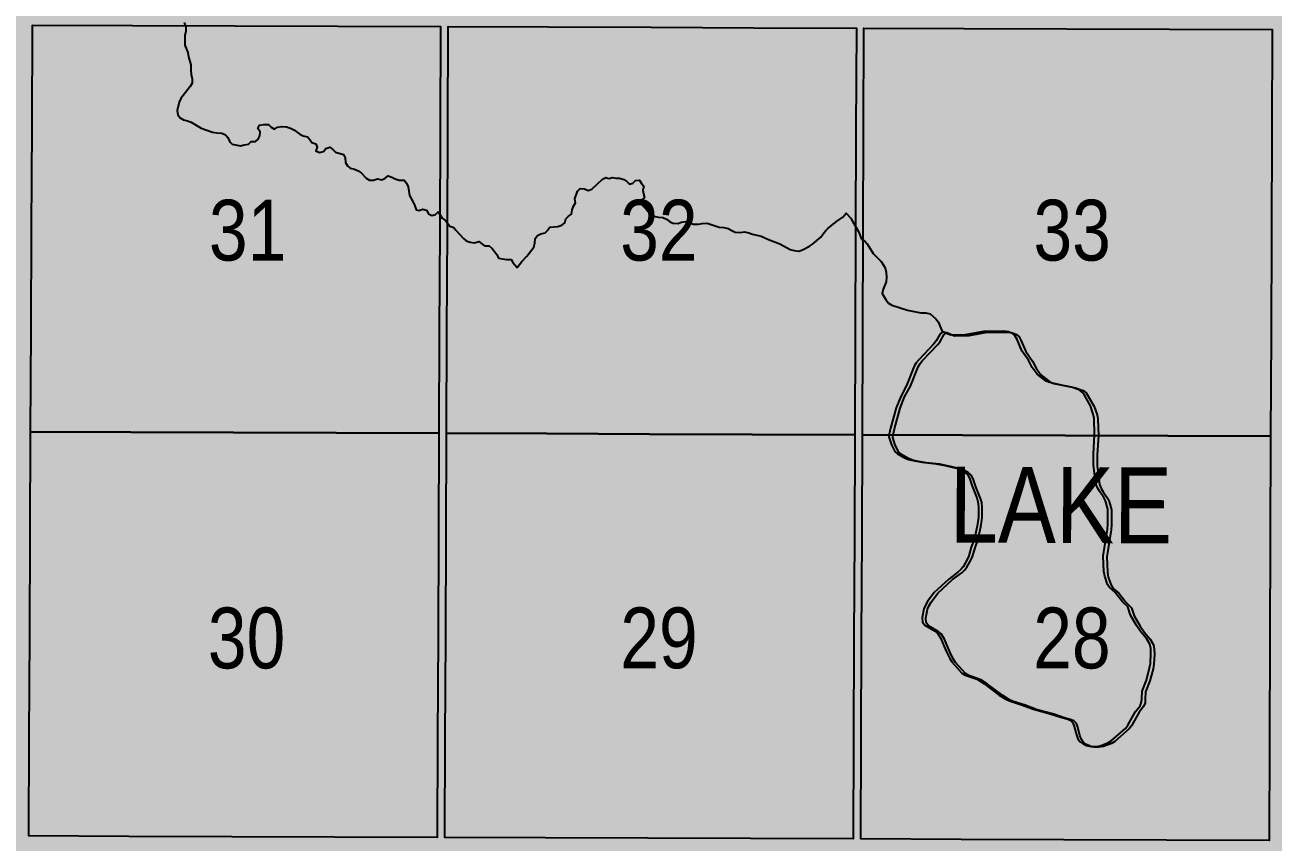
# Model space of a CAD drawing. Extents: x 403018 to 417191, y 6033193 to 6042673.
# Drawn here: x 414030.5 to 414194.9, y 6037160.1 to 6037267.7 of the extents above; entities that cross this region are included whole.
import ezdxf
from ezdxf.enums import TextEntityAlignment as Align

# ---------------------------------------------------------------- set-up
doc = ezdxf.new("R2010")
doc.units = 0
doc.header["$LTSCALE"] = 5
doc.linetypes.add('DASHED2', pattern=[9.525, 6.35, -3.175])
for name, color, linetype in [('Quarters', 8, 'Continuous'), ('RoadSeg', 57, 'DASHED2'), ('T-WATER', 160, 'Continuous'), ('T-WATER-H', 133, 'Continuous'), ('T-WATER-T', 170, 'Continuous')]:
    doc.layers.add(name, color=color, linetype=linetype)
doc.layers.add('ROUTE-MAP-BACKGROUND-H', color=7, linetype='Continuous', true_color=0xf0ebff)
doc.styles.add('120', font='ARIALN.TTF', dxfattribs={"height": 13})
doc.styles.add('TXT', font='ARIALN.TTF', dxfattribs={"height": 0.2})

msp = doc.modelspace()

# ---------------------------------------------------------------- hatches: boundary and pattern name
at = {"layer": 'ROUTE-MAP-BACKGROUND-H'}
h = msp.add_hatch(color=256, dxfattribs=at)
h.dxf.hatch_style = 1
h.paths.add_polyline_path([(412923.423, 6037807.465), (416092.9, 6037807.465), (416092.9, 6035965.758), (412923.423, 6035965.758)])
at = {"layer": 'T-WATER-H'}
h = msp.add_hatch(color=256, dxfattribs=at)
h.dxf.hatch_style = 1
h.paths.add_polyline_path([(414170.871, 6037217.582), (414170.091, 6037218.952), (414169.803, 6037219.373), (414169.401, 6037219.676), (414168.393, 6037220.036), (414167.08, 6037220.286), (414165.535, 6037220.628), (414165.035, 6037220.83), (414163.846, 6037221.757), (414163.215, 6037222.61), (414162.723, 6037223.57), (414161.839, 6037224.805), (414161.212, 6037226.313), (414160.965, 6037226.757), (414160.602, 6037227.08), (414160.08, 6037227.291), (414159.473, 6037227.379), (414156.771, 6037227.362), (414154.396, 6037226.92), (414152.432, 6037226.859), (414151.462, 6037227.311), (414151.386, 6037227.257), (414151.063, 6037227.03), (414150.562, 6037226.11), (414150.269, 6037225.725), (414148.257, 6037223.624), (414147.926, 6037223.229), (414147.653, 6037222.786), (414146.643, 6037220.238), (414145.891, 6037218.816), (414145.297, 6037217.324), (414144.541, 6037214.622), (414144.372, 6037213.82), (414144.322, 6037213.471), (414144.665, 6037212.45), (414145.124, 6037211.55), (414145.482, 6037211.231), (414146.402, 6037210.724), (414146.919, 6037210.505), (414147.507, 6037210.371), (414148.694, 6037210.156), (414150.549, 6037209.951), (414151.731, 6037209.728), (414153.417, 6037209.303), (414153.895, 6037209.085), (414154.307, 6037208.826), (414154.686, 6037208.507), (414154.95, 6037208.054), (414155.281, 6037206.993), (414155.913, 6037205.453), (414156.054, 6037204.917), (414156.12, 6037204.299), (414156.114, 6037202.905), (414155.945, 6037201.723), (414155.562, 6037199.943), (414155.185, 6037198.942), (414154.842, 6037197.799), (414154.635, 6037197.333), (414154.097, 6037196.388), (414153.796, 6037196.003), (414153.429, 6037195.668), (414152.218, 6037194.764), (414150.305, 6037192.991), (414149.409, 6037191.791), (414149.136, 6037191.338), (414148.949, 6037190.848), (414148.704, 6037189.679), (414148.748, 6037189.105), (414149.051, 6037188.692), (414150.345, 6037187.948), (414150.742, 6037187.621), (414151.145, 6037187.013), (414151.855, 6037185.256), (414152.336, 6037184.311), (414152.607, 6037183.866), (414153.952, 6037182.39), (414154.386, 6037182.121), (414155.958, 6037181.583), (414156.842, 6037181.004), (414158.867, 6037179.493), (414159.742, 6037178.946), (414160.221, 6037178.723), (414161.817, 6037178.215), (414163.377, 6037177.644), (414165.587, 6037177.032), (414166.961, 6037176.594), (414167.761, 6037176.37), (414168.23, 6037176.159), (414168.569, 6037175.826), (414168.752, 6037175.327), (414169.035, 6037174.235), (414169.233, 6037173.734), (414169.518, 6037173.335), (414169.907, 6037173.05), (414170.378, 6037172.845), (414170.918, 6037172.697), (414171.586, 6037172.695), (414172.154, 6037172.798), (414173.189, 6037173.183), (414173.62, 6037173.46), (414175.526, 6037175.113), (414175.815, 6037175.536), (414176.824, 6037177.311), (414177.43, 6037178.069), (414177.608, 6037178.577), (414177.635, 6037179.001), (414177.678, 6037180.019), (414178.252, 6037181.452), (414178.68, 6037183.056), (414178.782, 6037183.646), (414178.856, 6037184.988), (414178.827, 6037185.61), (414178.699, 6037186.193), (414178.258, 6037186.942), (414177.512, 6037187.808), (414176.946, 6037188.647), (414176.154, 6037190.01), (414175.807, 6037191.089), (414175.118, 6037191.773), (414174.149, 6037192.989), (414173.385, 6037193.629), (414173.116, 6037194.062), (414172.755, 6037195.127), (414172.651, 6037195.748), (414172.537, 6037197.782), (414173.113, 6037201.331), (414173.161, 6037201.962), (414173.154, 6037203.969), (414172.869, 6037205.057), (414172.649, 6037205.518), (414172.057, 6037206.334), (414171.802, 6037206.774), (414171.592, 6037207.315), (414171.275, 6037209.818), (414171.279, 6037211.202), (414171.427, 6037213.749), (414171.372, 6037215.9), (414171.256, 6037216.474)])

# ---------------------------------------------------------------- linework, layer by layer
at = {"layer": 'Quarters'}
for points in [[(414044.462, 6037214.099), (414031.268, 6037214.147), (414031.329, 6037227.534), (414031.39, 6037240.922), (414031.452, 6037254.309), (414031.513, 6037267.697), (414044.703, 6037267.649), (414058.227, 6037267.601), (414071.751, 6037267.553), (414085.276, 6037267.504), (414085.219, 6037254.117), (414085.163, 6037240.729), (414085.106, 6037227.342), (414085.05, 6037213.954), (414071.52, 6037214.002), (414057.991, 6037214.051), (414044.462, 6037214.099)], [(414099.248, 6037213.903), (414086.054, 6037213.95), (414086.11, 6037227.338), (414086.167, 6037240.726), (414086.224, 6037254.113), (414086.28, 6037267.501), (414099.469, 6037267.453), (414112.994, 6037267.405), (414126.518, 6037267.357), (414140.043, 6037267.308), (414139.991, 6037253.921), (414139.939, 6037240.533), (414139.887, 6037227.145), (414139.836, 6037213.757), (414126.307, 6037213.806), (414112.777, 6037213.854), (414099.248, 6037213.903)], [(414154.034, 6037213.707), (414140.84, 6037213.754), (414140.892, 6037227.142), (414140.944, 6037240.529), (414140.995, 6037253.917), (414141.047, 6037267.305), (414154.236, 6037267.257), (414167.761, 6037267.209), (414181.285, 6037267.161), (414194.81, 6037267.112), (414194.763, 6037253.725), (414194.716, 6037240.337), (414194.669, 6037226.949), (414194.622, 6037213.561), (414181.093, 6037213.609), (414167.563, 6037213.658), (414154.034, 6037213.707)], [(414044.223, 6037160.884), (414031.024, 6037160.932), (414031.083, 6037173.984), (414031.145, 6037187.372), (414031.206, 6037200.759), (414031.268, 6037214.147), (414044.462, 6037214.099), (414057.991, 6037214.051), (414071.52, 6037214.002), (414085.05, 6037213.954), (414084.993, 6037200.566), (414084.936, 6037187.179), (414084.88, 6037173.791), (414084.825, 6037160.738), (414071.291, 6037160.787), (414057.757, 6037160.836), (414044.223, 6037160.884)], [(414099.028, 6037160.687), (414085.829, 6037160.735), (414085.884, 6037173.787), (414085.941, 6037187.175), (414085.997, 6037200.563), (414086.054, 6037213.95), (414099.248, 6037213.903), (414112.777, 6037213.854), (414126.307, 6037213.806), (414139.836, 6037213.757), (414139.784, 6037200.37), (414139.732, 6037186.982), (414139.68, 6037173.594), (414139.63, 6037160.541), (414126.096, 6037160.59), (414112.562, 6037160.638), (414099.028, 6037160.687)], [(414153.833, 6037160.49), (414140.634, 6037160.538), (414140.685, 6037173.59), (414140.736, 6037186.978), (414140.788, 6037200.366), (414140.84, 6037213.754), (414154.034, 6037213.707), (414167.563, 6037213.658), (414181.093, 6037213.609), (414194.622, 6037213.561), (414194.575, 6037200.173), (414194.528, 6037186.785), (414194.481, 6037173.397), (414194.435, 6037160.344), (414180.901, 6037160.393), (414167.367, 6037160.441), (414153.833, 6037160.49)]]:
    msp.add_lwpolyline(points, close=True, dxfattribs=at)
at = {"layer": 'T-WATER', "linetype": 'Continuous', "flags": 128}
for points in [[(414051.681, 6037267.638), (414051.721, 6037267.525), (414051.695, 6037266.913), (414051.589, 6037266.305), (414051.577, 6037265.066), (414051.977, 6037264.099), (414052.075, 6037263.515), (414052.366, 6037262.45), (414052.364, 6037262.289), (414052.361, 6037262.022), (414052.377, 6037261.756), (414052.412, 6037261.186), (414052.54, 6037260.603), (414052.527, 6037260.043), (414052.279, 6037259.626), (414051.07, 6037258.049), (414050.854, 6037257.559), (414050.573, 6037256.473), (414050.675, 6037255.891), (414050.968, 6037255.508), (414051.402, 6037255.241), (414051.95, 6037255.1), (414052.427, 6037254.895), (414053.737, 6037254.136), (414055.209, 6037253.591), (414055.795, 6037253.499), (414056.453, 6037253.468), (414056.929, 6037253.259), (414057.252, 6037252.888), (414057.479, 6037252.401), (414057.568, 6037252.29), (414057.796, 6037252.004), (414058.903, 6037251.803), (414059.414, 6037251.95), (414059.984, 6037252.011), (414060.313, 6037252.35), (414060.875, 6037252.367), (414061.24, 6037252.658), (414061.463, 6037253.12), (414061.489, 6037253.659), (414061.208, 6037254.076), (414061.416, 6037254.511), (414061.992, 6037254.627), (414062.62, 6037254.607), (414062.957, 6037254.255), (414063.376, 6037253.995), (414063.776, 6037254.238), (414064.352, 6037254.356), (414064.978, 6037254.293), (414065.499, 6037254.142), (414065.936, 6037253.905), (414066.727, 6037253.323), (414067.184, 6037253.096), (414067.734, 6037253.002), (414068.057, 6037252.647), (414068.332, 6037252.233), (414068.857, 6037252.079), (414069, 6037251.637), (414068.859, 6037251.123), (414069.312, 6037250.904), (414069.837, 6037251.065), (414070.172, 6037251.434), (414070.662, 6037251.603), (414071.078, 6037251.323), (414071.436, 6037250.969), (414072.485, 6037250.66), (414072.71, 6037250.217), (414072.74, 6037249.627), (414073.009, 6037249.188), (414073.367, 6037248.862), (414073.929, 6037248.708), (414074.396, 6037248.505), (414074.802, 6037248.244), (414075.486, 6037247.548), (414075.907, 6037247.291), (414076.421, 6037247.268), (414076.94, 6037247.454), (414077.526, 6037247.339), (414077.981, 6037247.554), (414078.381, 6037247.845), (414078.857, 6037247.687), (414079.302, 6037247.446), (414079.83, 6037247.297), (414080.464, 6037247.269), (414080.761, 6037246.878), (414080.988, 6037246.422), (414081.158, 6037245.257), (414081.678, 6037244.389), (414081.894, 6037243.903), (414082.045, 6037243.382), (414082.415, 6037243.267)], [(414051.681, 6037267.638), (414051.535, 6037268.037)], [(414082.415, 6037243.267), (414082.932, 6037243.453), (414083.435, 6037243.31), (414083.663, 6037242.843), (414084.133, 6037242.63), (414084.602, 6037242.766), (414084.619, 6037242.771), (414084.968, 6037243.106), (414085.464, 6037242.275), (414085.605, 6037242.193), (414085.895, 6037242.023), (414086.5, 6037241.23), (414087.011, 6037241.041), (414087.258, 6037240.757), (414088.276, 6037239.587), (414088.635, 6037239.274), (414089.161, 6037239.107), (414089.749, 6037239.041), (414090.294, 6037239.192), (414091.048, 6037238.645), (414091.688, 6037238.616), (414092.064, 6037238.292), (414092.385, 6037237.896), (414092.68, 6037237.503), (414092.913, 6037237.031), (414093.962, 6037236.831), (414094.55, 6037236.849), (414094.791, 6037236.43), (414095.367, 6037235.798), (414095.953, 6037236.581), (414096.623, 6037237.279), (414097.536, 6037238.439), (414097.687, 6037238.979), (414097.744, 6037239.599), (414098.017, 6037240), (414098.477, 6037240.221), (414099.051, 6037240.339), (414099.38, 6037240.678), (414099.413, 6037240.726), (414099.651, 6037241.073), (414100.721, 6037241.2), (414101.226, 6037241.367), (414101.626, 6037241.66), (414101.764, 6037242.202), (414102.109, 6037242.525), (414102.511, 6037242.794), (414102.591, 6037243.386), (414102.794, 6037243.869), (414103.056, 6037244.274), (414102.941, 6037244.843), (414103.318, 6037245.828), (414103.641, 6037246.173), (414104.247, 6037246.159), (414104.7, 6037245.922), (414105.18, 6037246.077), (414106.612, 6037247.401), (414107.021, 6037247.632), (414107.454, 6037247.511), (414107.9, 6037247.63), (414108.348, 6037247.533), (414108.856, 6037247.535), (414109.397, 6037247.368), (414109.812, 6037247.096), (414110.145, 6037246.759), (414110.607, 6037246.886), (414110.97, 6037247.222), (414111.457, 6037247.289), (414111.726, 6037246.85), (414112.058, 6037246.482), (414111.929, 6037245.979), (414111.984, 6037245.485), (414112.15, 6037244.998), (414111.785, 6037244.691), (414111.584, 6037244.27), (414112.34, 6037243.446), (414112.927, 6037242.807), (414113.383, 6037242.548), (414113.932, 6037242.402), (414114.568, 6037242.354), (414115.047, 6037242.149), (414115.426, 6037241.848), (414115.886, 6037241.625), (414116.504, 6037241.589), (414117.014, 6037241.766), (414117.604, 6037241.855), (414118.579, 6037241.48), (414119.187, 6037241.477), (414119.751, 6037241.581), (414120.399, 6037241.602), (414121.989, 6037241.082), (414122.601, 6037241.042)], [(414122.601, 6037241.042), (414123.168, 6037240.913), (414123.635, 6037240.662), (414124.068, 6037240.431), (414124.68, 6037240.4), (414125.314, 6037240.462), (414125.884, 6037240.354), (414126.38, 6037240.149), (414127.505, 6037239.911), (414128.453, 6037239.472), (414129.955, 6037238.892), (414131.329, 6037238.156), (414131.865, 6037238.007), (414132.456, 6037237.925), (414132.951, 6037238.111), (414133.866, 6037238.577), (414134.267, 6037238.864), (414135.375, 6037239.795), (414135.65, 6037240.204), (414136.041, 6037240.63), (414136.3, 6037240.912), (414137.431, 6037241.844), (414138.254, 6037242.409), (414138.711, 6037242.944), (414139.309, 6037242.254), (414139.403, 6037242.097), (414139.574, 6037241.811), (414140.31, 6037240.505), (414140.402, 6037240.29), (414140.731, 6037239.524), (414141.152, 6037239.249), (414141.463, 6037238.904), (414142.237, 6037237.602), (414143.298, 6037236.586), (414143.854, 6037235.741), (414143.992, 6037235.178), (414144.012, 6037234.512), (414143.951, 6037233.891), (414143.56, 6037232.924), (414143.456, 6037232.348), (414143.96, 6037231.474), (414144.287, 6037231.082), (414144.702, 6037230.82), (414146.779, 6037230.142), (414148.532, 6037229.815), (414149.196, 6037229.813), (414149.762, 6037229.697), (414150.53, 6037229.019), (414150.827, 6037228.615), (414151.386, 6037227.257)]]:
    msp.add_lwpolyline(points, dxfattribs=at)
msp.add_lwpolyline([(414151.145, 6037187.013), (414151.855, 6037185.256), (414152.336, 6037184.311), (414152.607, 6037183.866), (414153.952, 6037182.39), (414154.386, 6037182.121), (414155.958, 6037181.583), (414156.842, 6037181.004), (414158.867, 6037179.493), (414159.742, 6037178.946), (414160.221, 6037178.723), (414161.817, 6037178.215), (414163.377, 6037177.644), (414165.587, 6037177.032), (414166.961, 6037176.594), (414167.761, 6037176.37), (414168.23, 6037176.159), (414168.569, 6037175.826), (414168.752, 6037175.327), (414169.035, 6037174.235), (414169.233, 6037173.734), (414169.518, 6037173.335), (414169.907, 6037173.05), (414170.378, 6037172.845), (414170.918, 6037172.697), (414171.586, 6037172.695), (414172.154, 6037172.798), (414173.189, 6037173.183), (414173.62, 6037173.46), (414175.526, 6037175.113), (414175.815, 6037175.536), (414176.824, 6037177.311), (414177.43, 6037178.069), (414177.608, 6037178.577), (414177.635, 6037179.001), (414177.678, 6037180.019), (414178.252, 6037181.452), (414178.68, 6037183.056), (414178.782, 6037183.646), (414178.856, 6037184.988), (414178.827, 6037185.61), (414178.699, 6037186.193), (414178.258, 6037186.942), (414177.512, 6037187.808), (414176.946, 6037188.647), (414176.154, 6037190.01), (414175.807, 6037191.089), (414175.118, 6037191.773), (414174.149, 6037192.989), (414173.385, 6037193.629), (414173.116, 6037194.062), (414172.755, 6037195.127), (414172.651, 6037195.748), (414172.537, 6037197.782), (414173.113, 6037201.331), (414173.161, 6037201.962), (414173.154, 6037203.969), (414172.869, 6037205.057), (414172.649, 6037205.518), (414172.057, 6037206.334), (414171.802, 6037206.774), (414171.592, 6037207.315), (414171.275, 6037209.818), (414171.279, 6037211.202), (414171.427, 6037213.749), (414171.372, 6037215.9), (414171.256, 6037216.474), (414170.871, 6037217.582), (414170.091, 6037218.952), (414169.803, 6037219.373), (414169.401, 6037219.676), (414168.393, 6037220.036), (414167.08, 6037220.286), (414165.535, 6037220.628), (414165.035, 6037220.83), (414163.846, 6037221.757), (414163.215, 6037222.61), (414162.723, 6037223.57), (414161.839, 6037224.805), (414161.212, 6037226.313), (414160.965, 6037226.757), (414160.602, 6037227.08), (414160.08, 6037227.291), (414159.473, 6037227.379), (414156.771, 6037227.362), (414154.396, 6037226.92), (414152.432, 6037226.859), (414151.462, 6037227.311), (414151.386, 6037227.257), (414151.063, 6037227.03), (414150.562, 6037226.11), (414150.269, 6037225.725), (414148.257, 6037223.624), (414147.926, 6037223.229), (414147.653, 6037222.786), (414146.643, 6037220.238), (414145.891, 6037218.816), (414145.297, 6037217.324), (414144.541, 6037214.622), (414144.372, 6037213.82), (414144.322, 6037213.471), (414144.665, 6037212.45), (414145.124, 6037211.55), (414145.482, 6037211.231), (414146.402, 6037210.724), (414146.919, 6037210.505), (414147.507, 6037210.371), (414148.694, 6037210.156), (414150.549, 6037209.951), (414151.731, 6037209.728), (414153.417, 6037209.303), (414153.895, 6037209.085), (414154.307, 6037208.826), (414154.686, 6037208.507), (414154.95, 6037208.054), (414155.281, 6037206.993), (414155.913, 6037205.453), (414156.054, 6037204.917), (414156.12, 6037204.299), (414156.114, 6037202.905), (414155.945, 6037201.723), (414155.562, 6037199.943), (414155.185, 6037198.942), (414154.842, 6037197.799), (414154.635, 6037197.333), (414154.097, 6037196.388), (414153.796, 6037196.003), (414153.429, 6037195.668), (414152.218, 6037194.764), (414150.305, 6037192.991), (414149.409, 6037191.791), (414149.136, 6037191.338), (414148.949, 6037190.848), (414148.704, 6037189.679), (414148.748, 6037189.105), (414149.051, 6037188.692), (414150.345, 6037187.948), (414150.742, 6037187.621)], close=True, dxfattribs=at)
at = {"layer": 'T-WATER'}
msp.add_lwpolyline([(414172.045, 6037172.608), (414171.377, 6037172.61), (414170.837, 6037172.759), (414170.367, 6037172.964), (414169.979, 6037173.25), (414169.694, 6037173.649), (414169.497, 6037174.15), (414169.215, 6037175.241), (414169.032, 6037175.74), (414168.694, 6037176.074), (414168.225, 6037176.285), (414167.429, 6037176.509), (414166.053, 6037176.949), (414163.844, 6037177.562), (414162.286, 6037178.135), (414160.691, 6037178.644), (414160.213, 6037178.867), (414159.338, 6037179.415), (414157.316, 6037180.927), (414156.433, 6037181.507), (414154.863, 6037182.046), (414154.429, 6037182.315), (414153.086, 6037183.792), (414152.815, 6037184.237), (414152.336, 6037185.182), (414151.628, 6037186.939), (414151.226, 6037187.547), (414150.829, 6037187.874), (414149.536, 6037188.619), (414149.234, 6037189.032), (414149.191, 6037189.606), (414149.436, 6037190.774), (414149.623, 6037191.264), (414149.897, 6037191.716), (414150.794, 6037192.915), (414152.708, 6037194.685), (414153.92, 6037195.589), (414154.287, 6037195.924), (414154.588, 6037196.308), (414155.127, 6037197.25), (414155.334, 6037197.716), (414155.677, 6037198.858), (414156.055, 6037199.859), (414156.44, 6037201.636), (414156.61, 6037202.818), (414156.617, 6037204.211), (414156.552, 6037204.829), (414156.411, 6037205.364), (414155.78, 6037206.904), (414155.451, 6037207.965), (414155.188, 6037208.418), (414154.809, 6037208.738), (414154.397, 6037208.997), (414153.919, 6037209.214), (414152.234, 6037209.641), (414151.054, 6037209.866), (414149.201, 6037210.073), (414148.015, 6037210.289), (414147.427, 6037210.424), (414146.91, 6037210.643), (414145.992, 6037211.151), (414145.633, 6037211.47), (414145.176, 6037212.371), (414144.834, 6037213.391), (414144.884, 6037213.739), (414145.054, 6037214.541), (414145.812, 6037217.241), (414146.407, 6037218.731), (414147.16, 6037220.152), (414148.171, 6037222.696), (414148.445, 6037223.139), (414148.776, 6037223.533), (414150.789, 6037225.631), (414151.082, 6037226.016), (414151.584, 6037226.936), (414151.908, 6037227.164), (414151.984, 6037227.217), (414152.952, 6037226.763), (414154.916, 6037226.822), (414157.29, 6037227.262), (414159.991, 6037227.277), (414160.597, 6037227.188), (414161.119, 6037226.977), (414161.482, 6037226.654), (414161.729, 6037226.211), (414162.353, 6037224.703), (414163.235, 6037223.467), (414163.727, 6037222.506), (414164.356, 6037221.654), (414165.544, 6037220.726), (414166.044, 6037220.523), (414167.588, 6037220.18), (414168.9, 6037219.929), (414169.906, 6037219.569), (414170.309, 6037219.266), (414170.596, 6037218.844), (414171.374, 6037217.474), (414171.758, 6037216.366), (414171.873, 6037215.792), (414171.926, 6037213.642), (414171.776, 6037211.097), (414171.77, 6037209.713), (414172.085, 6037207.211), (414172.294, 6037206.67), (414172.548, 6037206.231), (414173.14, 6037205.414), (414173.359, 6037204.953), (414173.642, 6037203.866), (414173.648, 6037201.859), (414173.599, 6037201.229), (414173.02, 6037197.682), (414173.132, 6037195.649), (414173.235, 6037195.028), (414173.595, 6037193.963), (414173.864, 6037193.53), (414174.627, 6037192.889), (414175.594, 6037191.674), (414176.281, 6037190.989), (414176.627, 6037189.91), (414177.418, 6037188.547), (414177.983, 6037187.708), (414178.728, 6037186.842), (414179.168, 6037186.093), (414179.295, 6037185.51), (414179.324, 6037184.888), (414179.248, 6037183.546), (414179.145, 6037182.957), (414178.717, 6037181.355), (414178.141, 6037179.922), (414178.1, 6037178.965), (414178.097, 6037178.905), (414178.07, 6037178.481), (414177.891, 6037177.973), (414177.285, 6037177.216), (414176.274, 6037175.443), (414175.985, 6037175.021), (414174.079, 6037173.371), (414173.648, 6037173.094), (414172.613, 6037172.71), (414172.045, 6037172.608)], close=True, dxfattribs=at)

# ---------------------------------------------------------------- texts
at = {"layer": 'RoadSeg', "style": '120'}
for s, p in [('31', (414054.754, 6037236.693)), ('32', (414108.933, 6037236.693)), ('33', (414163.374, 6037236.693)), ('30', (414054.613, 6037183)), ('29', (414108.945, 6037183.009)), ('28', (414163.344, 6037183))]:
    msp.add_text(s, height=8.0041, dxfattribs=at).set_placement(p)
at = {"layer": 'T-WATER-T', "style": 'TXT'}
msp.add_text('LAKE', height=10.0052, rotation=359.79951, dxfattribs=at).set_placement((414166.964, 6037199.505), align=Align.CENTER)

doc.saveas('drawing.dxf')
